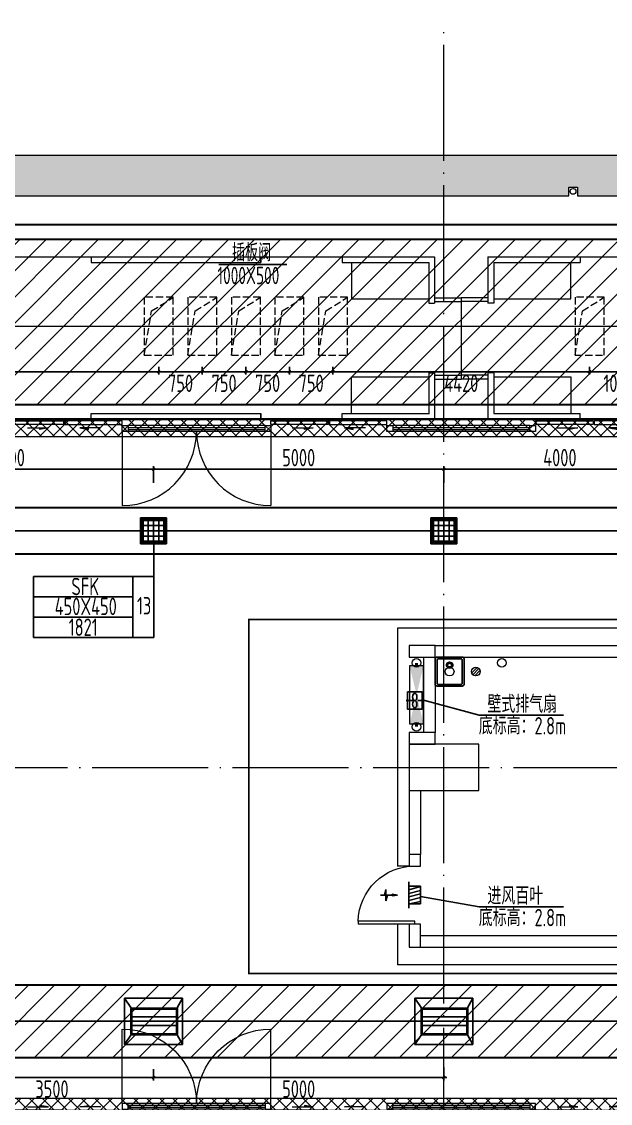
# Model space of a CAD drawing. Extents: x 4 to 13611208, y -605838 to 574722.
# Drawn here: x 13389125 to 13399265, y -14750 to 3890 of the extents above; entities that cross this region are included whole.
import ezdxf
from ezdxf.enums import TextEntityAlignment as Align

# ---------------------------------------------------------------- set-up
doc = ezdxf.new("R2010")
doc.units = 0
doc.header["$LTSCALE"] = 1000
doc.header["$MEASUREMENT"] = 0
for name, pattern in [('_DASH', [0.6, 0.4, -0.2]), ('CENTER', [2, 1.25, -0.25, 0.25, -0.25]), ('CENTER2', [28.575, 19.05, -3.175, 3.175, -3.175]), ('CONTINOUS', [0]), ('DASH', [0.35, 0.25, -0.1]), ('DOTE', [2.42, 2, -0.2, 0.02, -0.2])]:
    doc.linetypes.add(name, pattern=pattern)
for name, color, linetype in [('DUCT-D-P中心线', 5, 'CENTER2'), ('DUCT-D-P标注', 7, 'Continuous'), ('DUCT-D-P管', 6, 'Continuous'), ('DUCT-D-P设备', 7, 'Continuous'), ('DUCT-D-P风口', 7, 'Continuous'), ('DUCT-D-S中心线', 5, 'CENTER2'), ('DUCT-D-S标注', 7, 'Continuous'), ('DUCT-D-S管', 130, 'Continuous'), ('DUCT-D-S管设备', 7, 'Continuous'), ('DUCT-D-S风口', 7, 'Continuous'), ('SDF-标注', 7, 'Continuous'), ('卫生间-设备', 8, 'Continuous')]:
    doc.layers.add(name, color=color, linetype=linetype)
for name, color, linetype, lineweight in [('GPS-消防', 8, 'Continuous', 13), ('PSD', 8, 'Continuous', 5), ('SDF-风管', 3, 'Continuous', 20), ('STRAIN', 8, 'Continuous', 5), ('建筑底图', 8, 'Continuous', 13)]:
    doc.layers.add(name, color=color, linetype=linetype, lineweight=lineweight)
doc.styles.add('67', font='gbenor.shx', dxfattribs={"width": 0.7, "bigfont": 'hztxt.shx'})
doc.styles.add('du', font='gbenor.shx', dxfattribs={"width": 0.8, "bigfont": 'hztxt.shx'})
doc.styles.add('RS9', font='gbenor.shx', dxfattribs={"width": 0.8, "height": 300, "bigfont": 'hztxt.shx'})
doc.dimstyles.new('67', dxfattribs={"dimscale": 100, "dimtxt": 3, "dimasz": 0.5, "dimexe": 0.5, "dimexo": 2, "dimgap": 0.5, "dimtad": 2, "dimdec": 0, "dimrnd": 5, "dimzin": 0, "dimdsep": 46, "dimtxsty": 'du', "dimblk": 'ARCHTICK', "dimcen": 0, "dimdle": 0.5, "dimclrd": 256, "dimclre": 256, "dimclrt": 256, "dimazin": 0, "dimtfac": 1, "dimtdec": 0, "dimtix": 1, "dimtmove": 2, "dimatfit": 3, "dimfxl": 100, "dimtolj": 1, "dimtzin": 0, "dimlwd": -1, "dimlwe": -1, "dimarcsym": 0})

# ---------------------------------------------------------------- blocks, each defined once
blk = doc.blocks.new('A$C6AAC3FDD')
at = {"layer": 'STRAIN'}
for p, q in [((70462, 2800), (92342, 2800)), ((86427, 2800), (86427, 2700)), ((89352, 2800), (89352, 2700)), ((89352, 2700), (89352, 2800)), ((90752, 2800), (90752, 2700)), ((92342, 2799), (92342, 2800)), ((92342, 2799), (92342, 2000)), ((93262, 2800), (115142, 2800)), ((93262, 2800), (93262, 2000)), ((94852, 2800), (94852, 2700)), ((86427, 2700), (89352, 2700)), ((90752, 2700), (92242, 2700)), ((90911, 2700), (90911, 2073)), ((92242, 2700), (92242, 2000)), ((92242, 2700), (92242, 2699)), ((92242, 2700), (92242, 2699)), ((93363, 2700), (93362, 2699)), ((93362, 2699), (93362, 2000)), ((93363, 2700), (94852, 2700)), ((94688, 2073), (94688, 2700)), ((90911, 2073), (92242, 2073)), ((92342, 2093), (92802, 2093)), ((93262, 2093), (92802, 2093)), ((92802, 2093), (92802, 691)), ((92802, 2093), (92802, 691)), ((92802, 2093), (92802, 691)), ((92802, 2093), (92802, 691)), ((93362, 2073), (94688, 2073)), ((94688, 2073), (94688, 2073)), ((92242, 2000), (92342, 2000)), ((92342, 2026), (92802, 2026)), ((93262, 2026), (92802, 2026)), ((93362, 2000), (93262, 2000)), ((92242, 800), (92242, 84)), ((92242, 800), (92342, 800)), ((92342, 800), (92342, 0)), ((92342, 758), (92802, 758)), ((93262, 758), (92802, 758)), ((93262, 800), (93262, 0)), ((93362, 800), (93262, 800)), ((93362, 800), (93362, 100)), ((90911, 727), (92242, 727)), ((90911, 100), (90911, 727)), ((92342, 691), (92802, 691)), ((93262, 691), (92802, 691)), ((93362, 727), (94688, 727)), ((94688, 727), (94688, 100)), ((94688, 727), (94688, 727)), ((86427, 100), (89352, 100)), ((86427, 0), (86427, 100)), ((89352, 0), (89352, 100)), ((89352, 100), (89352, 0)), ((90752, 100), (92242, 100)), ((90752, 0), (90752, 100)), ((93363, 100), (93362, 100)), ((93363, 84), (93362, 85)), ((93363, 100), (94852, 100)), ((94852, 0), (94852, 100)), ((70462, 0), (92342, 0)), ((93262, 0), (115143, 0))]:
    blk.add_line(p, q, dxfattribs=at)
blk = doc.blocks.new('新块')
at = {"layer": 'PSD', "color": 8}
for p, q in [((-1630, 60), (-1270, 60)), ((-1270, 60), (-1418, 34)), ((-1418, 34), (-1418, 60)), ((-730, 60), (-582, 34)), ((-370, 60), (-730, 60)), ((-582, 34), (-582, 60))]:
    blk.add_line(p, q, dxfattribs=at)
for points in [[(-2000, 180), (-1010, 180), (-1010, 120), (-2000, 120)], [(0, 180), (-990, 180), (-990, 120), (0, 120)]]:
    blk.add_lwpolyline(points, close=True, dxfattribs=at)
for points in [[(-1418, 34), (-1418, 60), (-1270, 60)], [(-582, 34), (-582, 60), (-730, 60)]]:
    blk.add_solid(points, dxfattribs=at)
blk = doc.blocks.new('PSD')
at = {"layer": 'PSD', "color": 8}
for p, q in [((87942, 4168), (87942, 2888)), ((90402, 4268), (88042, 4268)), ((88042, 4235), (90402, 4235)), ((88042, 4201), (90402, 4201)), ((90402, 4168), (88042, 4168)), ((90502, 4168), (90502, 2888)), ((94962, 4268), (92602, 4268)), ((92602, 4235), (94962, 4235)), ((92602, 4201), (94962, 4201)), ((94962, 4168), (92602, 4168))]:
    blk.add_line(p, q, dxfattribs=at)
for points in [[(88043, 4168), (87942, 4168), (87942, 4268), (88043, 4268)], [(90502, 4168), (90402, 4168), (90402, 4268), (90502, 4268)], [(92603, 4168), (92502, 4168), (92502, 4268), (92603, 4268)], [(95062, 4168), (94962, 4168), (94962, 4268), (95062, 4268)]]:
    blk.add_lwpolyline(points, close=True, dxfattribs=at)
for centre, start, end in [((87942, 4168), 270, 0), ((90502, 4168), 180, 270)]:
    blk.add_arc(centre, 1280, start, end, dxfattribs=at)
at = {"color": 8, "xscale": -1}
for p in [(85942, 4168), (90502, 4168), (95062, 4168)]:
    blk.add_blockref('新块', p, dxfattribs=at)
blk = doc.blocks.new('王家畈站给排水平面图20120703-地漏')
at = {"ltscale": 10}
h = blk.add_hatch(dxfattribs=at)
h.set_pattern_fill('ANSI31', color=256, scale=15, style=0)
h.set_pattern_definition([(45, (-753263.78, -1134969.75), (-33.6759605, 33.6759605), [])])
h.paths.add_polyline_path([(100, 0, 1), (-100, 0, 1)])
blk.add_circle((0, 0), 100)
blk = doc.blocks.new('$plan$00001191')
at = {"layer": '卫生间-设备'}
for p, q in [((33, -421), (33, -20)), ((54, 0), (446, 0)), ((467, -20), (467, -421)), ((446, -441), (54, -441))]:
    blk.add_line(p, q, dxfattribs=at)
for points in [[(33, 30, 0.414214), (0, 0, 0.414214)], [(500, 0, 0.414214), (467, 30, 0.414214)], [(0, -441, 0.414214), (33, -470, 0.414214)], [(467, -470, 0.414214), (500, -441, 0.414214)]]:
    blk.add_lwpolyline(points, format="xyb", dxfattribs=at)
for points in [[(33, 30), (467, 30)], [(0, -441), (0, 0)], [(54, 0), (47, -1), (40, -5), (36, -10), (33, -16), (33, -20)], [(250, -59), (231, -62), (215, -71), (203, -84), (196, -100), (196, -117), (203, -133), (215, -146), (231, -154), (250, -157), (269, -154), (285, -146), (297, -133), (304, -117), (304, -100), (297, -84), (285, -71), (269, -62), (250, -59)], [(250, -76), (238, -78), (227, -84), (219, -92), (215, -103), (215, -114), (219, -124), (227, -133), (238, -138), (250, -140), (262, -138), (273, -133), (281, -124), (285, -114), (285, -103), (281, -92), (273, -84), (262, -78), (250, -76)], [(467, -20), (466, -13), (462, -7), (457, -3), (449, 0), (446, 0)], [(500, 0), (500, -441)], [(33, -421), (34, -428), (38, -434), (43, -438), (51, -441), (54, -441)], [(467, -470), (33, -470)], [(446, -441), (453, -440), (460, -436), (464, -431), (467, -425), (467, -421)]]:
    blk.add_lwpolyline(points, dxfattribs=at)
blk = doc.blocks.new('A$C73EC19F2')
at = {"layer": 'GPS-消防'}
h = blk.add_hatch(color=256, dxfattribs=at)
h.paths.add_polyline_path([(-120, 0), (0, 500), (-240, 500)])
h.paths.add_polyline_path([(-240, -500), (0, -500), (-120, 0)])
at = {"layer": 'GPS-消防', "const_width": 50}
for points in [[(-120, 500), (-120, 550)], [(-120, -550), (-120, -500)]]:
    blk.add_lwpolyline(points, dxfattribs=at)
at = {"layer": 'GPS-消防'}
blk.add_lwpolyline([(-240, 500), (-240, -500), (0, -500), (0, 500)], close=True, dxfattribs=at)
for centre in [(-120, 550), (-120, -550)]:
    blk.add_circle(centre, 75, dxfattribs=at)
blk = doc.blocks.new('$DorLib2D$00000001')
for p, q in [((0.45, 0.975), (0.5, 0.975)), ((0.45, 0), (0.45, 0.975)), ((0.5, 0), (0.5, 0.975)), ((0.5, 0), (0.45, 0))]:
    blk.add_line(p, q)
at = {"lineweight": 13}
blk.add_arc((0.475, 0), 0.975, 91.4693, 180, dxfattribs=at)
blk = doc.blocks.new('_FZH')
blk.add_lwpolyline([(-0.5, -0.5), (0.5, -0.5), (0.5, 0.5), (-0.5, 0.5)], close=True)
blk = doc.blocks.new('_ArchTick')
at = {"color": 0, "linetype": 'ByBlock', "const_width": 0.4}
blk.add_lwpolyline([(-0.5, -0.5), (0.5, 0.5)], dxfattribs=at)
blk = doc.blocks.new('*D543')
at = {"layer": 'DUCT-D-S标注', "transparency": 16777216}
for p, q in [((13386347, -3823), (13391447, -3823)), ((13386397, -4060), (13386397, -3773)), ((13391397, -4060), (13391397, -3773))]:
    blk.add_line(p, q, dxfattribs=at)
at = {"layer": 'DUCT-D-S标注', "transparency": 16777216, "xscale": 50, "yscale": 50, "zscale": 50, "rotation": 180}
blk.add_blockref('_ArchTick', (13386397, -3823), dxfattribs=at)
at = {"layer": 'DUCT-D-S标注', "transparency": 16777216, "xscale": 50, "yscale": 50, "zscale": 50}
blk.add_blockref('_ArchTick', (13391397, -3823), dxfattribs=at)
at = {"layer": 'DUCT-D-S标注', "transparency": 16777216, "insert": (13388897, -3623), "char_height": 300, "attachment_point": 5, "style": 'du'}
blk.add_mtext('\\A1;5000', dxfattribs=at)
blk = doc.blocks.new('*D544')
at = {"layer": 'DUCT-D-S标注', "transparency": 16777216}
for p, q in [((13391347, -3823), (13396447, -3823)), ((13391397, -4060), (13391397, -3773)), ((13396397, -4060), (13396397, -3773))]:
    blk.add_line(p, q, dxfattribs=at)
at = {"layer": 'DUCT-D-S标注', "transparency": 16777216, "xscale": 50, "yscale": 50, "zscale": 50, "rotation": 180}
blk.add_blockref('_ArchTick', (13391397, -3823), dxfattribs=at)
at = {"layer": 'DUCT-D-S标注', "transparency": 16777216, "xscale": 50, "yscale": 50, "zscale": 50}
blk.add_blockref('_ArchTick', (13396397, -3823), dxfattribs=at)
at = {"layer": 'DUCT-D-S标注', "transparency": 16777216, "insert": (13393897, -3623), "char_height": 300, "attachment_point": 5, "style": 'du'}
blk.add_mtext('\\A1;5000', dxfattribs=at)
blk = doc.blocks.new('*D545')
at = {"layer": 'DUCT-D-S标注', "transparency": 16777216}
for p, q in [((13396347, -3823), (13400445, -3823)), ((13396397, -4060), (13396397, -3773)), ((13400395, -4060), (13400395, -3773))]:
    blk.add_line(p, q, dxfattribs=at)
at = {"layer": 'DUCT-D-S标注', "transparency": 16777216, "xscale": 50, "yscale": 50, "zscale": 50, "rotation": 180}
blk.add_blockref('_ArchTick', (13396397, -3823), dxfattribs=at)
at = {"layer": 'DUCT-D-S标注', "transparency": 16777216, "xscale": 50, "yscale": 50, "zscale": 50}
blk.add_blockref('_ArchTick', (13400395, -3823), dxfattribs=at)
at = {"layer": 'DUCT-D-S标注', "transparency": 16777216, "insert": (13398396, -3623), "char_height": 300, "attachment_point": 5, "style": 'du'}
blk.add_mtext('\\A1;4000', dxfattribs=at)
blk = doc.blocks.new('*D554')
at = {"layer": 'DUCT-D-P标注', "transparency": 16777216}
for p, q in [((13387897, -14160), (13387897, -14354)), ((13391397, -14160), (13391397, -14354)), ((13387847, -14304), (13391447, -14304))]:
    blk.add_line(p, q, dxfattribs=at)
at = {"layer": 'DUCT-D-P标注', "transparency": 16777216, "xscale": 50, "yscale": 50, "zscale": 50, "rotation": 180}
blk.add_blockref('_ArchTick', (13387897, -14304), dxfattribs=at)
at = {"layer": 'DUCT-D-P标注', "transparency": 16777216, "xscale": 50, "yscale": 50, "zscale": 50}
blk.add_blockref('_ArchTick', (13391397, -14304), dxfattribs=at)
at = {"layer": 'DUCT-D-P标注', "transparency": 16777216, "insert": (13389647, -14504), "char_height": 300, "attachment_point": 5, "style": 'du'}
blk.add_mtext('\\A1;3500', dxfattribs=at)
blk = doc.blocks.new('*D583')
at = {"layer": 'SDF-标注', "ltscale": 0.5, "transparency": 16777216}
for p, q in [((13379057, -2142), (13391537, -2142)), ((13379107, -2060), (13379107, -2192)), ((13391487, -2060), (13391487, -2192))]:
    blk.add_line(p, q, dxfattribs=at)
at = {"layer": 'SDF-标注', "ltscale": 0.5, "transparency": 16777216, "xscale": 50, "yscale": 50, "zscale": 50, "rotation": 180}
blk.add_blockref('_ArchTick', (13379107, -2142), dxfattribs=at)
at = {"layer": 'SDF-标注', "ltscale": 0.5, "transparency": 16777216, "xscale": 50, "yscale": 50, "zscale": 50}
blk.add_blockref('_ArchTick', (13391487, -2142), dxfattribs=at)
at = {"layer": 'SDF-标注', "ltscale": 0.5, "transparency": 16777216, "insert": (13385297, -2342), "char_height": 300, "attachment_point": 5, "style": 'du'}
blk.add_mtext('\\A1;12380', dxfattribs=at)
blk = doc.blocks.new('*D584')
at = {"layer": 'SDF-标注', "ltscale": 0.5, "transparency": 16777216}
for p, q in [((13391437, -2142), (13392287, -2142)), ((13391487, -2060), (13391487, -2192)), ((13392237, -2060), (13392237, -2192))]:
    blk.add_line(p, q, dxfattribs=at)
at = {"layer": 'SDF-标注', "ltscale": 0.5, "transparency": 16777216, "xscale": 50, "yscale": 50, "zscale": 50, "rotation": 180}
blk.add_blockref('_ArchTick', (13391487, -2142), dxfattribs=at)
at = {"layer": 'SDF-标注', "ltscale": 0.5, "transparency": 16777216, "xscale": 50, "yscale": 50, "zscale": 50}
blk.add_blockref('_ArchTick', (13392237, -2142), dxfattribs=at)
at = {"layer": 'SDF-标注', "ltscale": 0.5, "transparency": 16777216, "insert": (13391862, -2342), "char_height": 300, "attachment_point": 5, "style": 'du'}
blk.add_mtext('\\A1;750', dxfattribs=at)
blk = doc.blocks.new('*D585')
at = {"layer": 'SDF-标注', "ltscale": 0.5, "transparency": 16777216}
for p, q in [((13392187, -2142), (13393037, -2142)), ((13392237, -2060), (13392237, -2192)), ((13392987, -2060), (13392987, -2192))]:
    blk.add_line(p, q, dxfattribs=at)
at = {"layer": 'SDF-标注', "ltscale": 0.5, "transparency": 16777216, "xscale": 50, "yscale": 50, "zscale": 50, "rotation": 180}
blk.add_blockref('_ArchTick', (13392237, -2142), dxfattribs=at)
at = {"layer": 'SDF-标注', "ltscale": 0.5, "transparency": 16777216, "xscale": 50, "yscale": 50, "zscale": 50}
blk.add_blockref('_ArchTick', (13392987, -2142), dxfattribs=at)
at = {"layer": 'SDF-标注', "ltscale": 0.5, "transparency": 16777216, "insert": (13392612, -2342), "char_height": 300, "attachment_point": 5, "style": 'du'}
blk.add_mtext('\\A1;750', dxfattribs=at)
blk = doc.blocks.new('*D586')
at = {"layer": 'SDF-标注', "ltscale": 0.5, "transparency": 16777216}
for p, q in [((13392937, -2142), (13393787, -2142)), ((13392987, -2060), (13392987, -2192)), ((13393737, -2060), (13393737, -2192))]:
    blk.add_line(p, q, dxfattribs=at)
at = {"layer": 'SDF-标注', "ltscale": 0.5, "transparency": 16777216, "xscale": 50, "yscale": 50, "zscale": 50, "rotation": 180}
blk.add_blockref('_ArchTick', (13392987, -2142), dxfattribs=at)
at = {"layer": 'SDF-标注', "ltscale": 0.5, "transparency": 16777216, "xscale": 50, "yscale": 50, "zscale": 50}
blk.add_blockref('_ArchTick', (13393737, -2142), dxfattribs=at)
at = {"layer": 'SDF-标注', "ltscale": 0.5, "transparency": 16777216, "insert": (13393362, -2342), "char_height": 300, "attachment_point": 5, "style": 'du'}
blk.add_mtext('\\A1;750', dxfattribs=at)
blk = doc.blocks.new('*D587')
at = {"layer": 'SDF-标注', "ltscale": 0.5, "transparency": 16777216}
for p, q in [((13393687, -2142), (13394537, -2142)), ((13393737, -2060), (13393737, -2192)), ((13394487, -2060), (13394487, -2192))]:
    blk.add_line(p, q, dxfattribs=at)
at = {"layer": 'SDF-标注', "ltscale": 0.5, "transparency": 16777216, "xscale": 50, "yscale": 50, "zscale": 50, "rotation": 180}
blk.add_blockref('_ArchTick', (13393737, -2142), dxfattribs=at)
at = {"layer": 'SDF-标注', "ltscale": 0.5, "transparency": 16777216, "xscale": 50, "yscale": 50, "zscale": 50}
blk.add_blockref('_ArchTick', (13394487, -2142), dxfattribs=at)
at = {"layer": 'SDF-标注', "ltscale": 0.5, "transparency": 16777216, "insert": (13394112, -2342), "char_height": 300, "attachment_point": 5, "style": 'du'}
blk.add_mtext('\\A1;750', dxfattribs=at)
blk = doc.blocks.new('*D588')
at = {"layer": 'SDF-标注', "ltscale": 0.5, "transparency": 16777216}
for p, q in [((13394437, -2142), (13398957, -2142)), ((13394487, -2060), (13394487, -2192)), ((13398907, -2060), (13398907, -2192))]:
    blk.add_line(p, q, dxfattribs=at)
at = {"layer": 'SDF-标注', "ltscale": 0.5, "transparency": 16777216, "xscale": 50, "yscale": 50, "zscale": 50, "rotation": 180}
blk.add_blockref('_ArchTick', (13394487, -2142), dxfattribs=at)
at = {"layer": 'SDF-标注', "ltscale": 0.5, "transparency": 16777216, "xscale": 50, "yscale": 50, "zscale": 50}
blk.add_blockref('_ArchTick', (13398907, -2142), dxfattribs=at)
at = {"layer": 'SDF-标注', "ltscale": 0.5, "transparency": 16777216, "insert": (13396697, -2342), "char_height": 300, "attachment_point": 5, "style": 'du'}
blk.add_mtext('\\A1;4420', dxfattribs=at)
blk = doc.blocks.new('*D589')
at = {"layer": 'SDF-标注', "ltscale": 0.5, "transparency": 16777216}
for p, q in [((13398857, -2142), (13399957, -2142)), ((13398907, -2060), (13398907, -2192)), ((13399907, -2060), (13399907, -2192))]:
    blk.add_line(p, q, dxfattribs=at)
at = {"layer": 'SDF-标注', "ltscale": 0.5, "transparency": 16777216, "xscale": 50, "yscale": 50, "zscale": 50, "rotation": 180}
blk.add_blockref('_ArchTick', (13398907, -2142), dxfattribs=at)
at = {"layer": 'SDF-标注', "ltscale": 0.5, "transparency": 16777216, "xscale": 50, "yscale": 50, "zscale": 50}
blk.add_blockref('_ArchTick', (13399907, -2142), dxfattribs=at)
at = {"layer": 'SDF-标注', "ltscale": 0.5, "transparency": 16777216, "insert": (13399407, -2342), "char_height": 300, "attachment_point": 5, "style": 'du'}
blk.add_mtext('\\A1;1000', dxfattribs=at)
blk = doc.blocks.new('hqs')
at = {"linetype": 'CENTER', "ltscale": 0.1}
blk.add_line((50, 0), (-300, 0), dxfattribs=at)
blk.add_lwpolyline([(0, 150), (0, -150), (-250, -150), (-250, 150)], close=True)
blk.add_ellipse((-125, 62.5), major_axis=(0, -62.5), ratio=0.6)
at = {"extrusion": (0, 0, -1)}
blk.add_ellipse((-125, -62.5), major_axis=(0, 62.5), ratio=0.6, dxfattribs=at)
blk = doc.blocks.new('SFFH3')
for p, q in [((-3.99, 0.32), (-5.84, 0.01)), ((-3.99, -0.31), (-5.84, 0.01)), ((-3.99, 0.01), (-3.99, 0.32)), ((0.01, 0.01), (-3.99, 0.01)), ((-3.99, 0.01), (-3.99, -0.31)), ((-1.9, 1.95), (-1.9, 0)), ((-1.41, 0.01), (-1.9, 1.95)), ((-2.4, 0), (-1.9, -1.95)), ((-1.9, -1.95), (-1.9, 0))]:
    blk.add_line(p, q)
blk = doc.blocks.new('$风口$00000150')
for p, q in [((200, 450), (200, -450)), ((0, 300), (0, -300)), ((0, 300), (200, 300)), ((0, 295), (200, 184)), ((0, 159), (200, 55)), ((0, 36), (200, -65)), ((0, -88), (200, -184)), ((0, -218), (193, -300)), ((0, -300), (200, -300))]:
    blk.add_line(p, q)
blk = doc.blocks.new('A$C321F08AF')
at = {"layer": '建筑底图', "color": 0, "linetype": 'DASH', "ltscale": 0.5}
for points in [[(17340, -2450), (17340, -3450), (17840, -3450), (17840, -2450)], [(18090, -2450), (18090, -3450), (18590, -3450), (18590, -2450)], [(18840, -2450), (18840, -3450), (19340, -3450), (19340, -2450)], [(19590, -2450), (19590, -3450), (20090, -3450), (20090, -2450)], [(20340, -2450), (20340, -3450), (20840, -3450), (20840, -2450)], [(24760, -2450), (24760, -3450), (25260, -3450), (25260, -2450)]]:
    blk.add_lwpolyline(points, close=True, dxfattribs=at)
for points in [[(17340, -3450), (17467, -2686), (17840, -2450)], [(18090, -3450), (18217, -2686), (18590, -2450)], [(18840, -3450), (18967, -2686), (19340, -2450)], [(19590, -3450), (19717, -2686), (20090, -2450)], [(20340, -3450), (20467, -2686), (20840, -2450)], [(24760, -3450), (24887, -2686), (25260, -2450)]]:
    blk.add_lwpolyline(points, dxfattribs=at)
blk = doc.blocks.new('*D2059')
at = {"layer": 'DUCT-D-P标注', "transparency": 16777216}
for p, q in [((13391397, -14160), (13391397, -14354)), ((13396397, -14135), (13396397, -14354)), ((13391347, -14304), (13396447, -14304))]:
    blk.add_line(p, q, dxfattribs=at)
at = {"layer": 'DUCT-D-P标注', "transparency": 16777216, "xscale": 50, "yscale": 50, "zscale": 50, "rotation": 180}
blk.add_blockref('_ArchTick', (13391397, -14304), dxfattribs=at)
at = {"layer": 'DUCT-D-P标注', "transparency": 16777216, "xscale": 50, "yscale": 50, "zscale": 50}
blk.add_blockref('_ArchTick', (13396397, -14304), dxfattribs=at)
at = {"layer": 'DUCT-D-P标注', "transparency": 16777216, "insert": (13393897, -14504), "char_height": 300, "attachment_point": 5, "style": 'du'}
blk.add_mtext('\\A1;5000', dxfattribs=at)
blk = doc.blocks.new('$风口$00000107')
for p, q in [((100, 100), (-100, 100)), ((-100, 100), (-88, 88)), ((-100, 100), (-100, -100)), ((88, 88), (-88, 88)), ((-88, 88), (-88, -88)), ((-88, 88), (-80, 80)), ((80, 80), (88, 88)), ((100, 100), (88, 88)), ((88, -88), (88, 88)), ((100, -100), (100, 100)), ((-80, 80), (80, 80)), ((-80, -80), (-80, 80)), ((80, 40), (-80, 40)), ((-40, 80), (-40, -80)), ((0, 80), (0, -80)), ((40, 80), (40, -80)), ((80, 80), (80, -80)), ((-88, -88), (-80, -80)), ((80, 0), (-80, 0)), ((80, -40), (-80, -40)), ((-80, -80), (80, -80)), ((80, -80), (88, -88)), ((-100, -100), (-88, -88)), ((-100, -100), (100, -100)), ((88, -88), (-88, -88)), ((100, -100), (88, -88))]:
    blk.add_line(p, q)
blk = doc.blocks.new('$风口$00000108')
for p, q in [((-250, 135), (-190, 75)), ((-250, -135), (-250, 135)), ((250, 135), (200, 75)), ((250, 135), (250, -135)), ((200, 25), (-190, 25)), ((200, -25), (-190, -25)), ((-250, -135), (-190, -75)), ((200, -75), (250, -135)), ((250, -135), (-250, -135))]:
    blk.add_line(p, q)
at = {"linetype": 'Continuous'}
blk.add_line((250, 135), (-250, 135), dxfattribs=at)
at = {"lineweight": 40}
for p, q in [((-190, 75), (200, 75)), ((-190, -75), (-190, 75)), ((200, 75), (200, -75)), ((-190, -75), (200, -75))]:
    blk.add_line(p, q, dxfattribs=at)

msp = doc.modelspace()

# ---------------------------------------------------------------- hatches: boundary and pattern name
at = {"layer": 'DUCT-D-P管'}
h = msp.add_hatch(dxfattribs=at)
h.set_pattern_fill('ANSI31', color=8, scale=200)
h.set_pattern_definition([(45, (0, -64034.87), (-224.506403, 224.506403), [])])
h.paths.add_polyline_path([(13431147.1, -9760.3), (13429822.3, -9760.3), (13429822.3, -10385.3), (13431147.1, -10385.3)])
h.paths.add_polyline_path([(13431147.1, -10385.3), (13429822.3, -10385.3), (13429822.3, -11010.3), (13431147.1, -11010.3)])
edge = h.paths.add_edge_path()
edge.add_line((13429822.1, -9760.3), (13428272.1, -9760.3))
edge.add_line((13428272.1, -9760.3), (13428272.1, -11310.3))
edge.add_line((13428272.1, -11310.3), (13428897.1, -11310.3))
edge.add_line((13428897.1, -11310.3), (13428897.1, -11260.3))
edge.add_arc((13429772.1, -11260.3), 875, 90, 180, ccw=False)
edge.add_line((13429772.1, -10385.3), (13429822.1, -10385.3))
edge.add_line((13429822.1, -10385.3), (13429822.1, -9760.3))
edge = h.paths.add_edge_path(flags=17)
edge.add_line((13429822.1, -10385.3), (13429772.1, -10385.3))
edge.add_arc((13429772.1, -11260.3), 875, 90, 180)
edge.add_line((13428897.1, -11260.3), (13428897.1, -11310.3))
edge.add_line((13428897.1, -11310.3), (13429522.1, -11310.3))
edge.add_line((13429522.1, -11310.3), (13429522.1, -11260.3))
edge.add_arc((13429772.1, -11260.3), 250, 90, 180, ccw=False)
edge.add_line((13429772.1, -11010.3), (13429822.1, -11010.3))
edge.add_line((13429822.1, -11010.3), (13429822.1, -10385.3))
h.paths.add_polyline_path([(13428897.1, -11310.5), (13428272.1, -11310.5), (13428272.1, -12410.1), (13428897.1, -12410.1)])
h.paths.add_polyline_path([(13429522.1, -11310.5), (13428897.1, -11310.5), (13428897.1, -12410.1), (13429522.1, -12410.1)])
edge = h.paths.add_edge_path()
edge.add_line((13428897.1, -12460.3), (13428897.1, -12410.3))
edge.add_line((13428897.1, -12410.3), (13428272.1, -12410.3))
edge.add_line((13428272.1, -12410.3), (13428272.1, -12460.3))
edge.add_arc((13428022.1, -12460.3), 250, -90, 0, ccw=False)
edge.add_line((13428022.1, -12710.3), (13427972.1, -12710.3))
edge.add_line((13427972.1, -12710.3), (13427972.1, -13335.3))
edge.add_line((13427972.1, -13335.3), (13428022.1, -13335.3))
edge.add_arc((13428022.1, -12460.3), 875, 270, 360)
edge = h.paths.add_edge_path()
edge.add_line((13429522.1, -12410.3), (13428897.1, -12410.3))
edge.add_line((13428897.1, -12410.3), (13428897.1, -12460.3))
edge.add_arc((13428022.1, -12460.3), 875, 270, 360, ccw=False)
edge.add_line((13428022.1, -13335.3), (13427972.1, -13335.3))
edge.add_line((13427972.1, -13335.3), (13427972.1, -13960.3))
edge.add_line((13427972.1, -13960.3), (13429522.1, -13960.3))
edge.add_line((13429522.1, -13960.3), (13429522.1, -12410.3))
h.paths.add_polyline_path([(13427971.9, -12710.3), (13386297.1, -12710.3), (13386297.1, -13335.3), (13427971.9, -13335.3)])
h.paths.add_polyline_path([(13427971.9, -13335.3), (13386297.1, -13335.3), (13386297.1, -13960.3), (13427971.9, -13960.3)])
at = {"layer": '建筑底图'}
h = msp.add_hatch(dxfattribs=at)
h.set_pattern_fill('钢筋混凝土', color=8, scale=100, style=0)
h.set_pattern_definition([(45, (793255.26, 9e-08), (-176.7766953, 176.7766953), []), (50, (793255.26, 9e-08), (717.260183, -62.752135), [75, -825]), (355, (793255.26, 9e-08), (-138.751334, 752.192134), [60, -660]), (100.4514, (793315, -5.2), (578.50938, 689.439542), [63.74019, -701.14211]), (46.1842, (793255.26, 200), (1067.24105, -165.519014), [112.5, -1237.5]), (96.6356, (793344.2, 186.2), (934.662706, 974.11787), [95.61029, -1051.713]), (351.1842, (793255.3, 200), (934.661945, 974.1186), [90, -990]), (21, (793355.26, 150), (596.907052, -402.61889), [75, -825]), (326, (793355.26, 150), (243.31533, 725.150045), [60, -660]), (71.4514, (793405, 116.45), (840.22263, 322.530497), [63.74019, -701.14211]), (37.5, (793255.26, 9e-08), (12.1598553, 332.893854), [0, -652, 0, -670, 0, -662.5]), (7.5, (793255.26, 9e-08), (263.069537, 394.411712), [0, -382, 0, -637, 0, -252.5]), (327.5, (793032.26, 9e-08), (533.822436, -22.554872), [0, -250, 0, -780, 0, -1035]), (317.5, (792932.26, 9e-08), (583.18617, 100.104982), [0, -325, 0, -518, 0, -735])])
h.paths.add_polyline_path([(13122497.4, -13710.3), (13121697.4, -13710.3), (13121697.4, -15460.3), (13121787.4, -17303.4), (13122586.5, -17265.7), (13122497.4, -15440.7)])
h.paths.add_polyline_path([(13121697.4, -4210.3), (13122497.4, -4210.3), (13122497.4, -2478.9), (13122573.5, -843.5), (13121774.4, -806.3), (13121697.4, -2460.3)])
h.paths.add_polyline_path([(13168947.4, -21010.3), (13168947.4, -21710.3), (13207597.4, -21710.3), (13207597.4, -20160.3), (13281197.4, -20160.3), (13281197.4, -19460.3), (13206897.4, -19460.3), (13206897.4, -21010.3)])
h.paths.add_polyline_path([(13168947.4, 3789.7), (13168947.4, 3089.7), (13206897.4, 3089.7), (13206897.4, 1539.7), (13281197.4, 1539.7), (13281197.4, 2239.7), (13207597.4, 2239.7), (13207597.4, 3789.7)])
h.paths.add_polyline_path([(13473697.4, -4551.4), (13472897.4, -4551.4), (13472897.4, -13160.3), (13473697.4, -13160.3)])
h.paths.add_polyline_path([(13473697.4, 2261.9), (13472897.4, 2261.9), (13472897.4, 2248.6), (13473697.4, 2248.6)])
h.paths.add_polyline_path([(13354022.4, 889.7), (13354022.4, 1039.7), (13354172.4, 1039.7), (13354172.4, 889.7), (13376672.4, 889.7), (13376672.4, 1039.7), (13376822.4, 1039.7), (13376822.4, 889.7), (13398547.4, 889.7), (13398547.4, 1039.7), (13398697.4, 1039.7), (13398697.4, 889.7), (13422497.4, 889.7), (13422497.4, 1089.7), (13453297.4, 1089.7), (13453297.4, 1789.7), (13421797.4, 1789.7), (13421797.4, 1589.7), (13349146.3, 1589.7), (13349146.3, 889.7)])
h.paths.add_polyline_path([(13332922.4, 889.7), (13332922.4, 1039.7), (13333072.4, 1039.7), (13333072.4, 889.7), (13349146.3, 889.7), (13349146.3, 1589.7), (13311597.4, 1589.7), (13311597.4, 889.7)])
h.paths.add_polyline_path([(13332922.4, -18960.3), (13332922.4, -18810.3), (13311597.4, -18810.3), (13311597.4, -19510.3), (13349146.3, -19510.3), (13349146.3, -18810.3), (13333072.4, -18810.3), (13333072.4, -18960.3)])
h.paths.add_polyline_path([(13376672.4, -18960.3), (13376672.4, -18810.3), (13354172.4, -18810.3), (13354172.4, -18960.3), (13354022.4, -18960.3), (13354022.4, -18810.3), (13349146.3, -18810.3), (13349146.3, -19510.3), (13438197.4, -19510.3), (13438197.4, -19710.3), (13453297.4, -19710.3), (13453297.4, -19010.3), (13438897.4, -19010.3), (13438897.4, -18810.3), (13436422.6, -18810.3), (13436422.6, -18960.3), (13436272.6, -18960.3), (13436272.6, -18810.3), (13433472, -18810.3), (13433472, -18960.3), (13433322, -18960.3), (13433322, -18810.3), (13430973.4, -18810.3), (13430973.4, -18960.3), (13430823.4, -18960.3), (13430823.4, -18810.3), (13420572.4, -18810.3), (13420572.4, -18960.3), (13420422.4, -18960.3), (13420422.4, -18810.3), (13376822.4, -18810.3), (13376822.4, -18960.3)])
at = {"layer": '建筑底图', "linetype": 'DASH'}
h = msp.add_hatch(dxfattribs=at)
h.set_pattern_fill('ANSI31', color=8, scale=200, style=0)
h.set_pattern_definition([(45, (793255.26, 9e-08), (-224.506403, 224.506403), [])])
h.paths.add_polyline_path([(13310147.4, 139.7), (13455372.4, 139.7), (13455372.4, -2710.3), (13310147.4, -2710.3)])
h = msp.add_hatch(dxfattribs=at)
h.set_pattern_fill('ANSI31', color=8, scale=200, style=0)
h.set_pattern_definition([(45, (793255.26, 9e-08), (-224.506403, 224.506403), [])])
h.paths.add_polyline_path([(13310147.4, 139.7), (13455372.4, 139.7), (13455372.4, -2710.3), (13310147.4, -2710.3)])
at = {"layer": '建筑底图', "lineweight": -3}
h = msp.add_hatch(dxfattribs=at)
h.set_pattern_fill('ANSI37', color=8, scale=100, style=0)
h.set_pattern_definition([(45, (15148904.22, -89453.28), (-112.253202, 112.253202), []), (135, (15148904.22, -89453.28), (-112.253202, -112.253202), [])])
h.paths.add_polyline_path([(13305897.4, -5960.3), (13305897.4, -3260.3), (13441897.4, -3260.3), (13441897.4, -5960.3), (13442397.4, -5960.3), (13442397.4, -2960.3), (13305397.4, -2960.3), (13305397.4, -5974.8)])
h = msp.add_hatch(dxfattribs=at)
h.set_pattern_fill('ANSI37', color=8, scale=100, style=0)
h.set_pattern_definition([(45, (793255.26, 9e-08), (-112.2532016, 112.2532015), []), (135, (793255.26, 9e-08), (-112.2532015, -112.2532016), [])])
h.paths.add_polyline_path([(13305897.4, -11960.3), (13305897.4, -14660.3), (13441897.4, -14660.3), (13441897.4, -11960.3), (13442397.4, -11960.3), (13442397.4, -14960.3), (13305397.4, -14960.3), (13305397.4, -11960.3)])

# ---------------------------------------------------------------- linework, layer by layer
at = {"layer": 'DUCT-D-P中心线'}
msp.add_line((13386297.1, -13335.3), (13427971.9, -13335.3), dxfattribs=at)
at = {"layer": 'DUCT-D-P标注', "linetype": '_DASH', "ltscale": 10, "const_width": 30}
msp.add_lwpolyline([(13413397.4, -12510.3), (13393037.4, -12510.3), (13393037.4, -6410.3), (13413397.4, -6410.3)], close=True, dxfattribs=at)
at = {"layer": 'DUCT-D-P标注'}
for points in [[(13398456.6, -8059.1), (13397008.5, -8059.1), (13396072.1, -7810.3)], [(13398456.6, -11363.9), (13397008.5, -11363.9), (13395997.1, -11186.1)]]:
    msp.add_lwpolyline(points, dxfattribs=at)
at = {"layer": 'DUCT-D-P管', "const_width": 35}
for points in [[(13427971.9, -12710.3), (13386297.1, -12710.3)], [(13386297.1, -13960.3), (13427971.9, -13960.3)]]:
    msp.add_lwpolyline(points, dxfattribs=at)
at = {"layer": 'DUCT-D-S中心线'}
msp.add_line((13385754.7, -4885.3), (13400394.7, -4885.3), dxfattribs=at)
at = {"layer": 'DUCT-D-S标注'}
for p, q in [((13391402.8, -5110.3, 13200), (13391402.8, -6722.3, 13200)), ((13391402.8, -5672.3, 13200), (13389327.7, -5672.3, 13200)), ((13389327.7, -6722.3, 13200), (13389327.7, -5672.3, 13200)), ((13391042.9, -5672.3, 13200), (13391042.9, -6722.3, 13200)), ((13391042.9, -6022.3, 13200), (13389327.7, -6022.3, 13200)), ((13391042.9, -6372.3, 13200), (13389327.7, -6372.3, 13200)), ((13391402.8, -6722.3, 13200), (13389327.7, -6722.3, 13200))]:
    msp.add_line(p, q, dxfattribs=at)
at = {"layer": 'DUCT-D-S管', "const_width": 35}
for points in [[(13400394.7, -4485.3), (13385754.7, -4485.3)], [(13385754.7, -5285.3), (13400394.7, -5285.3)]]:
    msp.add_lwpolyline(points, dxfattribs=at)
at = {"layer": 'SDF-标注', "ltscale": 0.5}
msp.add_line((13392519.9, -293.7), (13393695.2, -293.7), dxfattribs=at)
at = {"layer": 'SDF-风管', "const_width": 35}
for points, elevation in [([(13455221.7, -2960.3), (13455622.1, -2960.3), (13455622.1, 389.7), (13310397.1, 389.7), (13310397.1, 1039.7), (13270747.1, 1039.7), (13270747.1, -2960.3)], 8250), ([(13321547.3, -2710.3), (13426247.5, -2710.3)], 4115)]:
    msp.add_lwpolyline(points, dxfattribs=dict(at, elevation=elevation))
for points in [[(13455372.1, -2710.3), (13455372.1, 139.7), (13310147.1, 139.7), (13310147.1, 789.7), (13270997.1, 789.7), (13270997.1, -2710.3), (13272122.1, -2710.3)], [(13321547.3, -2960.3), (13426247.5, -2960.3)]]:
    msp.add_lwpolyline(points, dxfattribs=at)
at = {"layer": '建筑底图', "color": 8, "linetype": 'DOTE'}
for p, q in [((13396397.4, -22710.3), (13396397.4, 3889.7)), ((13376822.4, 889.7), (13398547.4, 889.7)), ((13398697.4, 889.7), (13420422.4, 889.7)), ((13119297.4, -8960.3), (13476260, -8960.3))]:
    msp.add_line(p, q, dxfattribs=at)
at = {"layer": '建筑底图', "color": 8}
for p, q in [((13311597.4, 1589.7), (13421797.4, 1589.7)), ((13376822.4, 889.7), (13398547.4, 889.7)), ((13398697.4, 889.7), (13420422.4, 889.7)), ((13303897.4, -2960.3), (13443897.4, -2960.3)), ((13413397.4, -6410.3), (13393037.4, -6410.3)), ((13393037.4, -6410.3), (13393037.4, -12510.3)), ((13404262.6, -6560.3), (13395597.4, -6560.3)), ((13395597.4, -6560.3), (13395597.4, -10660.3)), ((13396247.4, -6860.3), (13402197.4, -6860.3)), ((13396047.4, -7060.3), (13396047.4, -8360.3)), ((13396247.4, -7060.3), (13396247.4, -8360.3)), ((13396247.4, -7060.3), (13402197.4, -7060.3)), ((13395797.4, -9360.3), (13395797.4, -10460.3)), ((13395997.4, -9360.3), (13395997.4, -10460.3)), ((13395797.4, -10660.3), (13395597.4, -10660.3)), ((13395797.4, -11660.3), (13395597.4, -11660.3)), ((13395597.4, -11660.3), (13395597.4, -12360.3)), ((13395997.4, -11860.3), (13402197.4, -11860.3)), ((13395997.4, -12060.3), (13402197.4, -12060.3)), ((13402587.5, -12360.3), (13395597.4, -12360.3)), ((13393037.4, -12510.3), (13413397.4, -12510.3))]:
    msp.add_line(p, q, dxfattribs=at)
at = {"layer": '建筑底图', "color": 8, "linetype": 'DASH'}
for p, q in [((13310397.4, 389.7), (13455622.4, 389.7)), ((13310147.4, 139.7), (13455372.4, 139.7)), ((13270997.4, -2710.3), (13455372.4, -2710.3)), ((13270997.4, -2960.3), (13455622.4, -2960.3))]:
    msp.add_line(p, q, dxfattribs=at)
at = {"layer": '建筑底图', "color": 8}
msp.add_lwpolyline([(13398547.4, 889.7), (13398547.4, 1039.7), (13398697.4, 1039.7), (13398697.4, 889.7)], dxfattribs=at)
at = {"layer": '建筑底图', "color": 8, "ltscale": 0.1, "flags": 128}
msp.add_lwpolyline([(13249690.1, -1360.3), (13434274.3, -1360.3)], dxfattribs=at)
at = {"layer": '建筑底图', "color": 8}
for points in [[(13305897.4, -5960.3), (13305897.4, -3260.3), (13441897.4, -3260.3), (13441897.4, -5960.3), (13442397.4, -5960.3), (13442397.4, -2960.3), (13305397.4, -2960.3), (13305397.4, -5974.8)], [(13305897.4, -11960.3), (13305897.4, -14660.3), (13441897.4, -14660.3), (13441897.4, -11960.3), (13442397.4, -11960.3), (13442397.4, -14960.3), (13305397.4, -14960.3), (13305397.4, -11960.3)]]:
    msp.add_lwpolyline(points, close=True, dxfattribs=at)
for centre, radius in [((13398622.4, 964.7), 50), ((13397397.4, -7160.3), 75)]:
    msp.add_circle(centre, radius, dxfattribs=at)
at = {"layer": '建筑底图', "color": 8, "linetype": 'CONTINOUS', "ltscale": 3.5}
for centre in [(13396497.4, -7310.3), (13396947.4, -7310.3)]:
    msp.add_circle(centre, 75, dxfattribs=at)

# ---------------------------------------------------------------- block references
at = {"layer": 'DUCT-D-P设备', "xscale": -1, "rotation": 180}
msp.add_blockref('hqs', (13396022.1, -7810.3), dxfattribs=at)
at = {"layer": 'DUCT-D-P风口', "xscale": 2, "yscale": 2.962962962962963}
for p in [(13391397.1, -13335.3, 3350), (13396397.1, -13335.3, 3350)]:
    msp.add_blockref('$风口$00000108', p, dxfattribs=at)
at = {"layer": 'DUCT-D-S管设备', "yscale": -0.5, "rotation": 180}
msp.add_blockref('$风口$00000150', (13395997.1, -11160.3), dxfattribs=at)
at = {"layer": 'DUCT-D-S管设备', "xscale": -50, "yscale": 50}
msp.add_blockref('SFFH3', (13395305.2, -11160.6), dxfattribs=at)
at = {"layer": 'DUCT-D-S风口', "xscale": 2.25, "yscale": 2.25}
for p in [(13391397.1, -4885.3, 3550), (13396397.1, -4885.3, 3550)]:
    msp.add_blockref('$风口$00000107', p, dxfattribs=at)
at = {"layer": 'SDF-标注', "ltscale": 0.5}
msp.add_blockref('A$C321F08AF', (13373897.1, 1589.7), dxfattribs=at)
at = {"layer": '建筑底图', "color": 8, "ltscale": 10}
msp.add_blockref('A$C6AAC3FDD', (13303895.9, -2960.3), dxfattribs=at)
at = {"layer": '建筑底图', "color": 8}
msp.add_blockref('PSD', (13302915, -7338.4), dxfattribs=at)
for name, p, xscale, yscale, zscale, rotation in [('_FZH', (13396022.4, -6960.3), 199.9999999996508, 449.9999999981374, 449.9999999981374, 270), ('_FZH', (13396022.4, -8460.3), 199.9999999996508, 449.9999999981374, 449.9999999981374, 270), ('_FZH', (13395897.4, -10560.3), 200, 200, 200, 270), ('$DorLib2D$00000001', (13395897.4, -11160.3), 1000, -1000, 1000, 270), ('_FZH', (13395897.4, -11860.3), 400.0000000444124, 200, 200, 270.0000000104054)]:
    msp.add_blockref(name, p, dxfattribs=dict(at, xscale=xscale, yscale=yscale, zscale=zscale, rotation=rotation))
at = {"layer": '建筑底图', "color": 8, "xscale": -1}
msp.add_blockref('$plan$00001191', (13396747.4, -7089.8), dxfattribs=at)
at = {"layer": '建筑底图', "color": 8, "rotation": 180}
msp.add_blockref('A$C73EC19F2', (13395807.4, -7710.3), dxfattribs=at)
at = {"layer": '建筑底图', "color": 8, "ltscale": 3.5, "xscale": 0.7499999999999998, "yscale": 0.7499999999999998, "zscale": 0.7499999999999998, "rotation": 180}
msp.add_blockref('王家畈站给排水平面图20120703-地漏', (13396947.4, -7310.3), dxfattribs=at)
at = {"layer": '建筑底图', "color": 8, "xscale": 1200, "yscale": 800, "zscale": 800}
msp.add_blockref('_FZH', (13396397.4, -8960.3), dxfattribs=at)
at = {"layer": '建筑底图', "color": 8, "xscale": -1, "rotation": 180}
msp.add_blockref('PSD', (13302915, -10582.2), dxfattribs=at)

# ---------------------------------------------------------------- texts
at = {"layer": 'DUCT-D-P标注', "style": 'RS9', "width": 0.8}
for s, p in [('壁式排气扇', (13397147.8, -8020)), ('底标高：2.8m', (13396999.2, -8393.5)), ('进风百叶', (13397147.8, -11324.8)), ('底标高：2.8m', (13396999.2, -11698.4))]:
    msp.add_text(s, height=300, rotation=0.00377, dxfattribs=at).set_placement(p)
at = {"layer": 'DUCT-D-S标注', "style": 'RS9', "width": 0.8}
for s, p in [('SFK', (13390220.3, -5994.6, 13200)), ('450X450', (13390229.6, -6337.1, 13200)), ('13', (13391235, -6325, 13200)), ('1821', (13390185.3, -6695.1, 13200))]:
    msp.add_text(s, height=300, rotation=0.00377, dxfattribs=at).set_placement(p, align=Align.CENTER)
at = {"layer": 'SDF-标注', "ltscale": 0.5, "style": '67', "width": 0.75}
for s, p in [('插板阀', (13392749, -239.8)), ('1000X500', (13392498.6, -634.5))]:
    msp.add_text(s, height=300, dxfattribs=at).set_placement(p)

# ---------------------------------------------------------------- dimensions: what is measured, and where the dimension line sits
at = {"layer": 'DUCT-D-P标注'}
for base, p1, p2, picture, middle in [((13391397.1, -14304, 450), (13387897.1, -13960.2, 3900), (13391397.1, -13960.2, 3950), '*D554', (13389647.1, -14504, 450)), ((13396397.1, -14304), (13391397.1, -13960.2, 3950), (13396397.1, -13935.3), '*D2059', (13393897.1, -14504))]:
    dim = msp.add_linear_dim(base=base, p1=p1, p2=p2, dimstyle='67', dxfattribs=at)
    dim.commit()
    dim.dimension.update_dxf_attribs({"geometry": picture, "text_midpoint": middle})
at = {"layer": 'DUCT-D-S标注'}
for base, p1, p2, picture, middle in [((13391397.1, -3822.8, -2750), (13386397.1, -4260.3, -2750), (13391397.1, -4260.3, -2750), '*D543', (13388897.1, -3622.8, -2750)), ((13396397.1, -3822.8, -2750), (13391397.1, -4260.3, -2750), (13396397.1, -4260.3, -2750), '*D544', (13393897.1, -3622.8, -2750)), ((13400394.7, -3822.8, -2750), (13396397.1, -4260.3, -2750), (13400394.7, -4260.3, 800), '*D545', (13398395.9, -3622.8, -2750))]:
    dim = msp.add_linear_dim(base=base, p1=p1, p2=p2, dimstyle='67', dxfattribs=at)
    dim.commit()
    dim.dimension.update_dxf_attribs({"geometry": picture, "text_midpoint": middle})
at = {"layer": 'SDF-标注', "ltscale": 0.5}
for base, p1, p2, picture, middle in [((13391487.1, -2142.4), (13379107.1, -1860.3), (13391487.1, -1860.3), '*D583', (13385297.1, -2342.4)), ((13392237.1, -2142.4), (13391487.1, -1860.3), (13392237.1, -1860.3), '*D584', (13391862.1, -2342.4)), ((13392987.1, -2142.4), (13392237.1, -1860.3), (13392987.1, -1860.3), '*D585', (13392612.1, -2342.4)), ((13393737.1, -2142.4), (13392987.1, -1860.3), (13393737.1, -1860.3), '*D586', (13393362.1, -2342.4)), ((13394487.1, -2142.4), (13393737.1, -1860.3), (13394487.1, -1860.3), '*D587', (13394112.1, -2342.4)), ((13398907.1, -2142.4), (13394487.1, -1860.3), (13398907.1, -1860.3), '*D588', (13396697.1, -2342.4)), ((13399907.1, -2142.4), (13398907.1, -1860.3), (13399907.1, -1860.3), '*D589', (13399407.1, -2342.4))]:
    dim = msp.add_linear_dim(base=base, p1=p1, p2=p2, dimstyle='67', dxfattribs=at)
    dim.commit()
    dim.dimension.update_dxf_attribs({"geometry": picture, "text_midpoint": middle})

doc.saveas('drawing.dxf')
